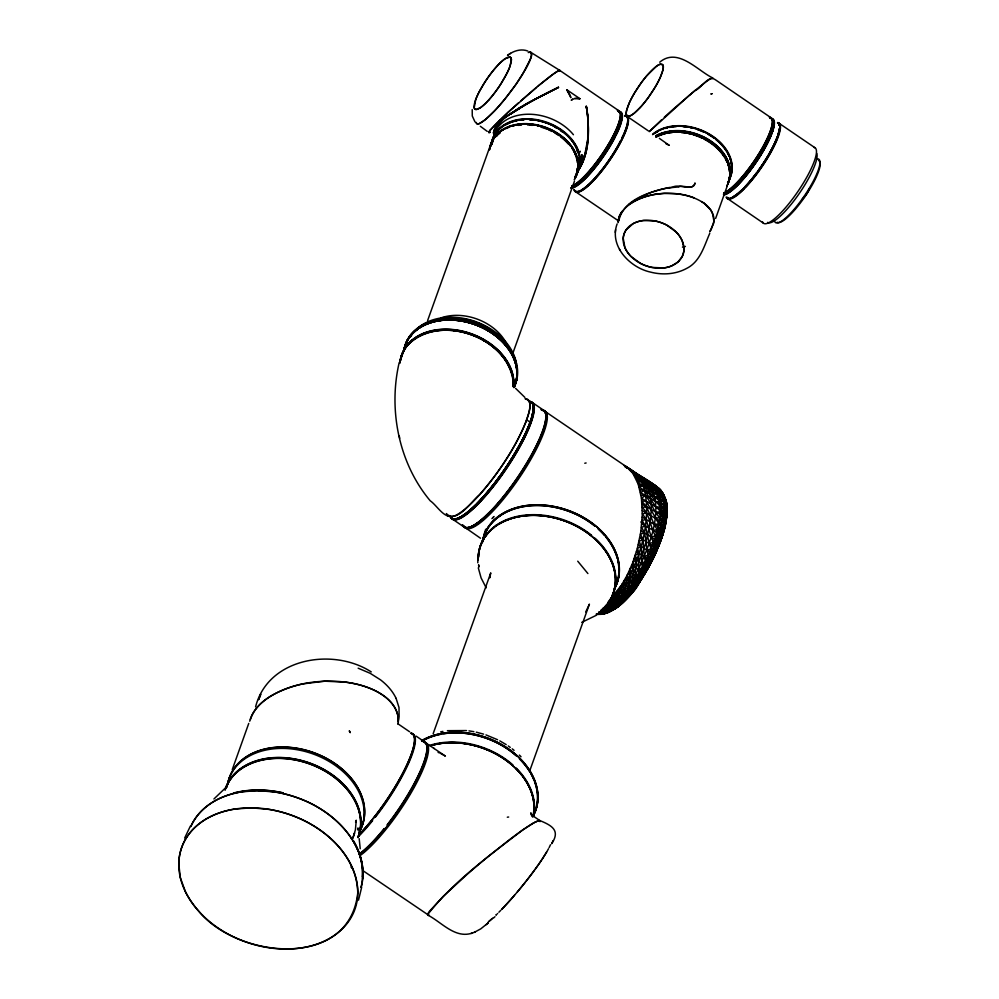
<?xml version="1.0" encoding="UTF-8"?>
<svg xmlns="http://www.w3.org/2000/svg" width="999" height="999" viewBox="0 0 999 999"><rect width="100%" height="100%" fill="white"/><g stroke="black" fill="none" stroke-linecap="round" stroke-linejoin="round"><path stroke-width="1.5" d="M513.461 386.775L513.461 383.953A58.054 42.532 19.7 0 1 513.224 385.889M629.42 469.63C643.543 480.057 666.795 486.101 666.87 507.292C666.645 485.676 642.132 478.896 628.009 467.944C644.455 476.048 646.952 496.665 646.553 513.024C646.066 526.76 643.381 540.347 639.06 553.371C638.036 562.737 640.009 572.402 637.774 581.443C630.631 596.366 614.947 615.284 597.564 613.798C629.283 612.312 644.755 572.602 657.654 548.401C667.007 527.697 676.385 490.671 647.14 481.618M634.84 473.501C647.377 481.643 667.694 489.498 666.345 507.554L666.033 501.948L663.361 494.143L634.315 472.115L630.819 470.691L658.466 488.174C674.974 508.666 659.24 537.649 651.061 558.591C639.51 580.294 625.611 604.195 601.985 614.235L597.939 613.698C607.642 611.5 615.284 604.395 621.89 597.34C636.525 597.327 640.359 576.46 648.713 567.095C657.579 550.362 665.309 532.305 666.62 513.211L665.983 516.146L665.996 513.299M617.12 223.913C608.94 246.016 629.907 267.67 650.549 272.103C662.499 275.212 675.686 274.375 686.638 268.419C700.212 261.701 704.158 246.029 709.765 233.329M618.843 220.554L619.405 216.121L622.177 211.226A42.945 25.649 -5.8 0 0 619.355 216.234L618.581 218.781A45.017 26.886 -6 0 0 618.156 222.627M640.609 476.298C656.855 493.643 650.861 520.704 646.078 541.558C642.307 555.069 636.763 568.094 629.57 580.144C624.387 590.559 614.922 597.814 608.453 607.042L608.428 609.153L609.353 609.765C616.208 610.751 620.342 603.733 624.999 599.999C634.34 589.223 642.807 577.659 649.525 565.047C659.465 543.768 675.449 514.647 660.976 492.195L658.491 492.245L635.614 477.947L639.298 477.834L657.067 489.148L659.827 490.022L662.262 492.045L665.297 499.7M638.398 475.536L653.209 484.652L656.231 487.799L658.491 492.245L661.912 494.692C664.872 506.918 668.393 519.193 662.886 531.493C658.591 546.153 652.16 560.139 644.243 573.189C632.866 588.911 622.29 610.426 601.348 614.298L597.652 614.41L601.186 613.586L600.961 611.063L604.657 609.365L608.803 602.484L612.762 598.975L614.897 593.98L621.89 597.34L623.838 595.129L633.403 582.492L642.22 567.844L641.208 546.453L639.135 541.208L642.981 539.572L652.247 545.604L653.708 548.289C653.084 564.51 642.369 577.909 633.191 590.484C630.406 597.34 622.976 590.621 618.631 589.185M666.97 510.364L665.584 505.544C655.531 499.787 649.712 489.273 641.333 481.53L637.549 482.355L662.637 497.49C669.904 507.729 666.308 521.078 662.949 532.105C666.146 522.027 669.28 510.189 663.136 500.586C652.509 492.495 645.104 480.669 633.366 474.05L636.95 474.675L659.065 493.993C671.428 497.639 666.121 515.409 664.909 524.875M607.23 612.25L608.191 612.424C630.182 600.774 644.73 576.997 654.108 554.732L641.208 546.453L637.424 548.201L639.06 553.371C633.066 570.279 625.274 587.462 610.963 598.851L610.576 603.296L602.772 608.416L604.657 609.365C620.067 600.374 630.007 584.69 638.361 569.405L642.22 567.844C653.433 544.867 665.097 518.181 658.491 492.245M666.57 507.367L666.558 504.483C661.375 497.727 651.123 496.253 644.455 490.434L640.484 492.532L660.576 504.545L663.411 503.946L662.812 515.559L660.139 528.946L653.708 548.289L644.505 567.682L641.483 577.559L633.191 590.484L644.417 573.888L638.361 569.405C650.124 543.419 664.51 509.852 649.188 482.629M351.548 839.098L351.598 837.874M599.375 614.223L604.37 613.623L606.58 610.289L604.657 609.365L604.77 611.263C626.523 610.089 633.279 582.429 644.505 567.682L643.843 564.76L634.19 558.578M606.643 606.181L610.302 607.879L615.059 607.767L618.831 605.394L624.3 596.703L624.075 591.795L627.722 590.372L630.869 572.964L630.207 568.606L633.89 566.608L638.361 569.405M477.797 562.799L477.884 557.854M477.772 560.314L477.947 556.805M489.972 575.324L489.835 577.772L490.759 572.864L433.141 733.741M613.448 609.615L614.085 608.791C621.902 605.157 627.422 597.365 630.357 589.422L629.632 587.837L624.15 584.715L620.441 586.575L620.491 589.997L616.783 591.658L614.735 596.965L614.51 599.787L612.337 604.108L612.262 607.792L608.191 612.437L604.22 613.311L603.733 612.487M639.06 553.371L635.364 555.144L636.638 560.027L635.039 575.461L635.239 579.695L638.91 582.767L633.191 590.484L633.778 589.185M666.345 507.554L666.558 504.483L664.922 499.275L662.637 497.49L654.994 496.803M607.929 602.072L612.337 604.108L616.046 603.221L616.246 600.586L620.491 589.997L608.803 602.484M398.064 724.3C400.124 712.474 392.382 701.548 382.954 695.267A83.092 48.352 -7.7 0 0 336.713 681.355C313.399 680.182 289.173 684.577 269.181 697.065A65.022 37.837 -7.7 0 0 253.758 711.875A66.171 38.499 -7.7 0 0 250.449 718.693L249.725 721.203M614.735 596.965L612.986 596.153L610.889 598.463L618.431 595.616M627.784 597.002L632.804 589.747L636.251 581.243L633.403 582.492L627.609 579.02L623.925 580.993L624.15 584.715L619.942 599.437L616.246 600.586M544.218 410.826L626.423 466.758L632.979 473.476L638.211 484.103L641.458 498.214L642.307 514.66L640.809 531.868L637.374 548.351L632.617 563.011L627.172 575.274L621.553 585.064L611.038 598.151L612.986 596.153L611.888 598.576L610.901 599.512L610.639 598.701M539.997 821.64L540.072 820.828L538.548 820.579L532.517 823.538M472.202 109.578L472.29 116.034L474.987 121.903M513.186 386.713L513.461 383.953M665.983 516.146L666.283 513.199M657.055 547.127L656.83 549.288C662.374 535.839 671.79 517.357 660.576 504.545M615.297 232.355L615.584 229.658M636.638 560.027L632.941 561.975L633.89 566.608L631.53 585.214L627.872 586.713M617.22 606.093L616.271 607.392L618.631 605.057L615.834 607.03M666.62 513.211L665.771 519.23L666.845 513.673L665.571 509.078L663.448 507.579L655.744 506.705L644.455 490.434L639.185 487.225L643.056 485.751L660.589 506.993M638.736 583.204C647.864 568.431 657.704 553.071 661.5 536.013L660.651 534.615L645.466 526.023L641.458 527.297C647.901 536.376 644.755 548.314 649.425 558.079L646.902 568.681L638.136 583.791L638.373 582.867M723.563 195.005A45.679 10.427 -55.7 0 0 748.089 173.364A45.679 10.427 -55.7 0 0 771.74 133.903L772.252 131.356A44.63 10.19 -55.7 0 0 773.713 124.987M664.71 526.036L663.786 528.558L664.223 526.298M641.595 578.771L646.091 568.056L647.04 562.924L645.416 561.625L644.293 556.755L642.981 539.572L640.471 534.228L644.405 532.754L654.482 539.173L657.305 538.498L659.103 539.348L659.914 540.634L659.402 544.018L654.357 555.744M776.922 137.887L777.16 136.713M777.859 136.164L778.121 134.853M400.249 360.239L404.17 349.775A58.591 42.92 19.7 0 1 406.605 346.266C439.098 311.576 510.227 337 513.461 384.39M361.026 887.399C370.891 847.564 335.801 812.324 301.223 799.25A93.182 68.257 19.7 0 0 275.662 792.132L258.491 790.596L241.92 791.795A92.058 67.433 19.7 0 0 219.605 798.451C207.18 804.22 196.303 813.935 190.784 826.635A90.547 66.334 19.7 0 1 297.09 797.614A90.547 66.334 19.7 0 1 361.126 887.424M361.663 887.249L358.504 900.174M664.772 523.688L665.434 520.716M579.095 169.081L582.692 161.85L585.177 153.459L582.205 162.487C589.435 144.843 589.472 124.8 586.288 106.231L587.637 114.673M399.188 362.587C388.199 409.827 398.801 463.336 430.219 500.786C437.487 505.719 444.83 520.629 455.344 515.571C461.575 512.537 466.733 507.779 471.703 503.046C487.849 486.888 501.236 468.144 512.824 448.514C517.719 440.01 522.265 431.268 525.824 422.102C527.584 415.596 534.84 401.461 525.037 398.701A70.667 16.134 -55.7 0 1 526.673 419.842C515.871 447.477 498.888 472.402 479.57 494.767C472.065 500.349 456.543 524.463 446.341 513.561M662.949 532.105L663.511 529.732M638.91 582.767L641.483 577.559L637.05 576.835L630.869 572.964L627.185 574.974L627.609 579.02L624.075 591.795M636.088 586.913L635.751 585.876L631.53 585.214L636.251 581.243M663.786 528.558L666.058 519.842M772.602 131.106L772.09 132.892M662.624 533.291L661.975 535.676L665.109 524.975L665.821 518.731L663.249 511.451L641.458 498.214L645.516 495.529C652.272 503.571 654.657 515.509 664.123 521.078L665.109 524.975L662.025 536.288M584.315 157.23L587.724 139.348L587.874 117.17M641.008 579.82L649.437 564.098L651.648 553.196L644.293 556.755M654.133 555.756C658.578 547.652 661.688 538.261 660.139 528.946L657.966 526.635L642.257 517.12M401.91 355.032L400.699 358.953L402.322 353.721M661.563 537L658.803 544.28M530.157 422.29L531.48 418.057L529.433 424.1L530.157 422.29L526.673 419.842M484.103 534.315L485.701 529.245M653.096 556.768L648.713 567.095L641.358 578.384M658.753 544.18L661.625 537.562L656.83 549.288L664.148 528.958L664.834 516.87L646.565 506.88L642.245 507.367C650.824 515.884 649.999 529.27 657.305 538.498C658.191 551.011 651.373 562.425 645.217 572.777L656.218 551.348L655.419 548.963L651.023 548.826L649.188 543.531L653.408 542.382L655.606 543.369C656.405 555.107 648.576 568.219 642.807 576.073M354.608 833.129L353.658 835.738L355.419 829.794L356.256 820.241L355.557 822.239M661.813 534.453L663.299 530.032M659.402 544.018C662.175 536.363 664.585 527.934 662.137 519.855L659.19 520.654L642.345 510.564M248.751 723.413L232.268 769.58M354.121 834.352L352.722 838.348L354.295 833.953M772.102 132.08L772.539 131.031M772.215 132.155L772.851 130.794A45.679 10.427 -55.7 0 0 771.665 118.656M777.821 136.276L778.346 134.54A45.679 10.427 -55.7 0 0 777.759 122.502M427.622 320.542L490.347 145.392M512.674 353.746L574.5 181.094M715.634 218.431L723.713 195.854M725.324 191.346L726.947 186.825M529.87 770.466L589.422 604.12L585.714 611.975M646.977 568.968C653.558 559.053 660.489 546.465 658.816 533.678L655.481 535.988L651.136 536.975L646.191 519.43L642.345 513.811L646.553 513.024M660.851 537.874L662.424 533.541M657.654 548.401C660.814 539.822 664.822 528.995 659.19 520.654M621.927 138.511L622.514 136.9A45.205 10.327 -55.7 0 0 627.684 120.966M615.908 135.227L615.384 136.676A45.679 10.427 -55.7 0 1 570.641 188.099M583.541 159.578L577.872 170.866M626.048 598.276L619.505 605.194L608.453 607.042M250.412 719.53C255.145 704.782 269.255 695.816 282.817 690.109A74.188 43.169 -7.7 0 1 303.034 683.865L324.513 681.181L345.479 682.13A84.203 48.988 -7.7 0 1 380.432 693.593C388.324 698.501 395.641 705.619 397.689 714.997A72.777 42.345 -7.7 0 1 398.114 722.027M553.109 840.609L551.648 843.755C560.439 830.681 552.447 825.636 539.585 820.466M255.582 706.905C267.882 657.904 333.017 647.14 371.253 671.915M654.033 555.819L656.293 550.599M410.202 341.983L410.164 342.457A58.054 42.532 19.7 0 1 444.031 329.782M658.678 545.816L649.525 565.047M614.085 608.791L614.497 607.854M184.628 838.111L190.359 826.111M623.051 602.097L630.681 593.056L629.02 595.329M655.194 551.91L655.207 553.196C662.162 539.035 670.903 518.906 655.744 506.705M613.423 596.341L611.038 598.151L612.986 596.153M610.889 598.463L615.809 594.368M616.046 134.915L616.932 133.079A45.205 10.327 -55.7 0 0 621.228 121.878M621.64 138.724L622.514 136.9M616.158 134.465L616.932 133.079M616.233 134.59L617.207 132.942A45.679 10.427 -55.7 0 0 618.593 111.838M621.865 138.649L622.702 136.688A45.679 10.427 -55.7 0 0 624.787 115.509M777.759 136.613L777.234 137.662A45.679 10.427 -55.7 0 1 749.25 182.38A45.679 10.427 -55.7 0 1 726.086 197.19M405.332 348.064L402.672 352.884L405.332 348.064A58.229 42.657 19.7 0 1 409.952 342.52L410.339 342.282M629.632 587.837L633.329 585.439C625.274 593.968 619.23 605.918 609.178 611.675L610.002 610.764M621.528 602.647L620.879 603.783L622.302 602.122M629.133 594.88L628.021 596.94M546.603 852.11L542.22 859.078M655.207 553.196L656.181 551.648M621.665 139.161L620.866 140.422A45.679 10.427 -55.7 0 1 592.432 180.819A45.679 10.427 -55.7 0 1 573.801 189.385M709.715 231.78L713.586 223.526A46.054 27.61 -5.7 0 0 713.261 215.172M578.496 169.992C590.484 151.386 589.522 127.248 586.263 106.194L587.449 113.424M633.416 590.446L638.648 581.805L641.857 572.34L635.039 575.461M541.608 860.014L539.635 862.924A57.88 7.567 -50.7 0 1 538.224 864.934M477.31 504.532L478.671 503.146L477.497 504.345M578.084 170.854C589.098 154.558 589.135 133.566 587.587 114.66M476.935 503.983L477.959 502.622A70.454 16.084 -55.7 0 0 530.344 421.615L530.856 420.104A70.454 16.084 -55.7 0 0 529.782 401.398M647.439 568.931L656.218 551.348L658.154 545.304L655.606 543.369L652.247 545.604M373.888 817.831L374.975 816.495M611.263 610.789L611.987 609.914M517.32 891.957L520.029 888.698A54.433 7.118 -50.7 0 0 525.387 882.092M490.297 132.255L488.848 132.417A48.077 2.885 -41.5 0 1 490.459 129.895L508.578 111.838M490.397 129.945L493.081 126.923A42.67 2.56 -41.5 0 1 498.813 121.091L499.675 121.441L499.5 120.429M576.735 172.465L577.422 171.691M492.644 517.932L494.13 516.52M491.933 518.668L493.344 517.245M501.336 909.739L506.493 904.27A57.155 7.468 -50.7 0 0 514.585 895.154M656.393 532.842L660.139 528.946L662.012 529.982L662.899 533.379L664.123 526.935L661.276 524.175L654.045 524.188L646.565 506.88L641.808 501.186L646.216 501.048L658.628 523.613M642.919 576.548L647.027 569.505L646.091 568.056L642.22 567.844M463.274 525.949A70.517 16.096 -55.7 0 0 489.185 512.637L490.546 511.251M498.876 912.249L500.511 910.576M477.959 502.622L476.411 504.195A70.442 16.084 -55.7 0 1 451.248 517.969A70.654 16.134 -55.7 0 0 506.381 468.768A70.654 16.134 -55.7 0 0 529.945 401.698A70.417 16.084 -55.7 0 1 522.227 440.896A70.417 16.084 -55.7 0 1 476.923 504.208L477.185 504.008M649.225 131.668L689.622 95.042M476.748 504.183L477.01 504.108A70.33 16.059 -55.7 0 0 533.354 405.469M612.874 597.589L609.477 600.212M489.348 512.699L488.998 512.812A70.28 16.046 -55.7 0 1 485.564 516.133M657.305 538.498L653.408 542.382L651.136 536.975M413.249 332.555L413.549 332.18A58.342 42.745 19.7 0 1 486.413 329.171A58.342 42.745 19.7 0 1 513.798 387.562A58.479 42.832 19.7 0 0 473.251 323.301A58.479 42.832 19.7 0 0 403.846 350.911M415.172 330.557A56.693 41.533 19.7 0 0 413.399 332.592L413.761 332.23M649.999 130.869L661.663 119.718M611.201 598.076L617.981 601.398L621.253 599.949L625.337 599.837M413.224 332.717L413.411 332.542A58.342 42.745 19.7 0 0 404.283 349.063M496.228 914.859L496.353 914.734A52.847 6.906 -50.7 0 1 496.016 914.997M493.768 917.844L494.967 916.695M213.923 798.988L225.799 787.587M500.861 120.854L494.617 128.921L493.494 132.605L494.068 135.689L493.494 132.605L494.917 128.322L503.334 118.706L518.818 108.117L543.768 94.505M649.725 552.047L653.708 548.289M610.252 599.213L610.751 598.751L609.914 600.411L610.789 600.811L614.51 599.787M520.654 100.936L536.5 87.35M651.897 560.514L651.061 558.591L649.425 558.079L645.416 561.625L641.47 563.124M474.213 932.379L480.744 928.87L488.311 922.801M492.12 918.693L488.274 921.965M486.188 924.674L488.349 922.789M618.543 605.719L622.689 602.484L618.219 602.884L612.262 607.792L603.808 612.662L596.341 614.335M501.648 120.142L505.144 117.258M658.678 542.469L659.64 541.67M538.124 86.001L549.825 76.811M695.179 90.422C701.56 88.412 708.216 74.326 715.446 79.795L771.365 117.982M640.546 570.904L644.505 567.682M545.891 93.419L558.553 87.3L529.458 102.323L510.926 113.824L519.28 108.479C509.59 114.885 493.331 121.778 494.093 135.514M650.799 561.663L651.56 561.088M657.966 526.635L661.276 524.175M625.786 592.807L630.357 589.422L633.391 590.284M639.098 576.873L631.53 581.256M505.432 117.345L513.636 111.751M510.564 53.347L507.504 55.444C513.099 50.986 520.854 48.377 527.809 51.036M662.812 515.559L659.665 517.757L654.982 518.081M660.514 509.54L663.448 507.579M659.727 62.188C677.734 47.015 697.389 70.504 712.474 77.822L712.562 78.409A46.741 2.522 -41.7 0 0 712.687 77.959L712.612 77.847M605.406 612.524L604.22 613.311L604.882 613.611C613.935 609.265 623.726 603.096 627.335 593.194L620.192 596.453M596.653 615.122L581.73 622.365M410.114 342.507L409.89 342.719A58.054 42.532 19.7 0 0 405.606 347.939M624.3 596.703L619.942 599.437L621.253 599.949L616.046 607.617L608.191 612.424M515.809 110.365L536.263 98.601L558.553 87.3L526.885 103.459L506.093 116.533L496.778 125.824L494.243 130.744L493.968 135.177M709.877 79.146L712.474 77.822M663.136 500.586L660.464 502.21L655.556 501.548M643.843 564.76L647.04 562.924L649.437 564.098M659.552 495.866L661.912 494.692M612.337 604.108L614.11 604.919L618.219 602.884L617.981 601.398M604.882 613.611L606.131 613.024M470.154 527.572L467.145 528.046M627.722 590.372L630.357 589.422M612.262 607.792L604.657 609.365M427.709 915.047C441.333 921.915 455.007 938.973 472.165 933.103M471.066 933.491L475.274 932.005M646.902 550.124L651.023 548.826M659.827 490.022L657.817 490.621L652.772 488.686M528.234 52.56L529.32 52.235A46.004 7.842 -52.7 0 1 531.343 52.959L531.406 56.169L529.445 61.738A45.991 7.842 -52.7 0 1 525.586 69.281L516.033 84.266A45.917 7.817 -52.7 0 1 506.481 97.053L503.983 100.137A43.007 7.33 -52.7 0 1 496.603 108.666L494.23 111.214A46.016 7.842 -52.7 0 1 485.676 119.356L479.445 123.526A45.43 7.742 -52.7 0 1 476.323 123.139L476.073 122.34L476.898 123.739L478.733 123.751A45.867 7.817 -52.7 0 0 485.177 119.768L494.53 110.901A45.867 7.817 -52.7 0 0 505.294 98.526L515.784 84.628A45.929 7.83 -52.7 0 0 522.552 74.388L530.781 58.317A46.054 7.842 -52.7 0 0 531.58 53.759L530.794 52.335L528.946 52.31M652.772 530.506L660.139 528.946M456.93 518.568L453.983 519.03M646.191 519.43L642.082 520.479L645.466 526.023L649.188 543.531M682.442 247.165L685.401 246.428M234.403 792.769L235.826 792.457A90.06 65.971 19.7 0 1 283.304 792.881M440.659 731.867L442.882 731.405M584.777 463.236L586.113 462.962M604.77 611.263L600.961 611.063L602.996 612.1L606.543 611.376M606.58 610.289L609.353 609.765C607.292 614.285 602.047 613.723 597.939 613.698M669.392 187.512C650.536 191.633 623.501 199.101 618.881 220.454M616.046 603.221L618.219 602.884M508.666 817.02L507.305 817.207M649.425 558.079L646.915 558.453L636.438 551.685M654.907 194.405L664.11 193.356L677.759 193.806A52.722 31.618 -5.9 0 1 694.093 197.852M429.258 915.259L428.221 915.384A72.79 5.894 -40.5 0 1 429.458 911.275L443.119 896.465L467.182 874.362A72.79 5.894 -40.5 0 1 489.123 855.781L509.677 839.522A84.078 6.806 -40.5 0 1 522.639 830.019L534.777 822.264L538.961 820.529L540.122 821.253M447.415 730.681L466.521 730.569M413.411 332.704L413.411 332.704A58.304 42.707 19.7 0 1 485.726 329.433A58.304 42.707 19.7 0 1 513.936 387.312M678.908 186.576C683.828 184.94 693.893 190.522 695.042 182.954C692.719 192.033 678.92 183.329 672.739 187.138C657.055 189.198 641.658 194.892 629.02 204.533C643.606 194.343 662.412 191.783 679.757 194.093M655.556 512.225L663.249 511.451L665.322 512.862L666.495 517.232M655.307 486.6L656.917 486.675M641.008 495.329L645.516 495.529M363.074 870.766L428.821 915.346M596.366 613.91L600.374 614.285L603.808 612.662C608.878 613.636 613.161 609.802 615.222 605.506L614.11 604.919M233.279 793.144L235.127 793.356M639.872 489.822L644.455 490.434M468.968 730.868L473.863 731.68M598.701 612.35L603.808 612.662L602.996 612.1M599.575 613.311L601.186 613.586M453.783 518.993L451.61 518.256M638.411 484.74L643.056 485.751M476.311 732.192L483.578 734.128M654.058 492.507L659.065 493.993M636.613 480.082L641.333 481.53M464.76 527.297L466.97 528.059L464.173 526.997M485.976 734.902L497.564 739.722M358.154 668.194L370.142 673.289L380.494 679.832A72.39 48.239 4 0 1 396.079 698.351M665.796 143.631L669.28 145.355L659.365 138.374M438.086 752.384L439.285 752.846M644.78 480.344L644.343 478.946C650.898 484.752 662.037 487.012 664.148 496.728M629.27 469.343L631.393 470.192L626.498 466.795M634.527 475.924L639.298 477.834M640.834 521.953L642.832 522.752M630.594 593.743L623.014 601.286M622.202 583.841L624.15 584.715M653.209 484.652L659.415 489.685M651.148 485.377L658.466 488.174L660.963 490.272L663.436 495.367M440.472 753.358L445.392 756.106L425.412 742.657M625.586 578.034L627.609 579.02M632.13 472.302L636.95 474.675M624.924 465.821L655.169 485.539M542.807 410.139L544.967 411.251L546.478 416.296L545.966 413.136M628.733 571.828L630.869 572.964M624.075 465.459L626.423 466.758M499.775 740.858L506.193 744.617M631.605 565.322L633.89 566.608M642.07 504.245L646.565 506.88M641.808 523.863L645.466 526.023M641.008 530.744L644.405 532.754M629.445 469.243L634.315 472.115M644.343 478.946L652.047 483.903M639.847 537.712L642.981 539.572M650.811 483.316L653.234 484.777M638.324 544.705L641.208 546.453M530.794 52.335L559.69 70.355L619.38 111.101M624.437 465.746L631.393 470.192M433.616 748.101L434.265 748.526M654.357 485.526L659.452 488.836L660.539 490.684M409.59 731.755L398.039 723.863M778.683 123.014L815.296 147.964M539.885 820.616L532.991 815.908M626.748 116.146L648.289 130.832M617.956 220.504L575.948 192.008M763.361 223.114L727.197 198.389M543.893 410.427L532.305 402.51M452.31 519.005L463.911 526.91M566.808 89.748L570.866 97.69A16.146 10.352 45.6 0 0 569.979 95.005L566.77 89.723L579.982 98.726M480.482 538.224L466.483 528.496M416.146 736.138L421.94 740.097M646.915 480.469L654.295 485.551M624.899 466.645L627.11 468.169M630.419 470.454L632.629 471.978M508.241 745.966L510.239 747.377M480.344 126.286L487.262 131.393M524.887 397.402L515.584 388.361M512.187 748.825L514.073 750.324M625.249 466.57L627.222 468.144M703.933 203.159L710.751 210.002L713.261 215.172M661.076 491.608L662.974 495.079M519.38 755.069L521.028 756.73M576.81 147.952L576.286 146.753L576.648 148.351M571.615 147.715A44.63 32.692 19.7 0 1 573.751 151.299L574.862 152.76M577.734 561.201L587.899 573.551M446.69 514.448L447.677 515.796M544.505 411.014L545.891 412.999M657.904 544.78L658.316 545.442M573.751 151.299L574.687 152.847M486.201 587.849L481.106 577.946L478.296 567.832M654.045 524.188L657.217 529.72M619.48 249.325L619.942 250.225M576.286 146.753L578.021 150.612M575.037 152.722L574.425 151.473L574.675 152.347M574.962 152.635L575.162 152.997A45.18 33.092 19.7 0 0 525.049 124.001M396.091 698.351L399.001 707.504L399.113 716.758A72.577 48.364 4 0 1 398.139 721.315M575.149 153.409L575.474 155.107A44.63 32.692 19.7 0 0 574.862 153.609M532.317 816.72L530.781 812.824L531.655 815.621M427.884 915.259L427.647 914.622C453.708 881.255 489.16 855.731 522.639 830.019A83.729 6.781 -40.5 0 1 532.517 823.538M493.868 133.279L494.405 135.34M399.225 435.901L399.712 438.236M358.092 829.282L357.917 827.934L358.229 830.481M359.19 838.698L360.214 848.738M769.929 118.357A45.679 10.427 -55.7 0 1 760.813 153.846A45.679 10.427 -55.7 0 1 723.501 194.543M808.79 188.786A6.394 1.461 -55.7 0 1 806.755 193.806A6.394 1.461 -55.7 0 1 802.434 198.826M813.86 147.377A45.679 10.427 -55.7 0 1 797.302 192.357A45.679 10.427 -55.7 0 1 762.474 221.716M777.709 122.79A45.679 10.427 -55.7 0 1 761.912 166.883A45.679 10.427 -55.7 0 1 726.648 197.552M816.832 153.421A42.645 9.74 -55.7 0 1 797.602 195.866A42.645 9.74 -55.7 0 1 767.644 222.352M816.658 158.891A38.374 8.766 -55.7 0 1 805.157 194.718A38.374 8.766 -55.7 0 1 774.675 221.453M819.829 161.751A37.163 8.479 -55.7 0 1 803.783 198.314A37.163 8.479 -55.7 0 1 777.197 222.253M818.581 160.614A37.163 8.479 -55.7 0 1 819.505 161.239M772.714 120.579A44.63 10.19 -55.7 0 1 772.964 121.179M773.139 121.89A44.63 10.19 -55.7 0 1 773.226 122.702M773.176 124.625A44.63 10.19 -55.7 0 1 772.814 126.91M772.527 128.184A44.63 10.19 -55.7 0 1 771.715 130.994M771.191 132.505A44.63 10.19 -55.7 0 1 763.548 148.689M762.412 150.674A44.63 10.19 -55.7 0 1 760.002 154.695M758.74 156.718A44.63 10.19 -55.7 0 1 754.757 162.75M753.371 164.723A44.63 10.19 -55.7 0 1 751.972 166.683M750.561 168.606A44.63 10.19 -55.7 0 1 744.829 175.911M743.393 177.597A44.63 10.19 -55.7 0 1 730.306 190.409M729.195 191.196A44.63 10.19 -55.7 0 1 728.146 191.883M727.147 192.457A44.63 10.19 -55.7 0 1 726.198 192.932M725.324 193.307A44.63 10.19 -55.7 0 1 723.751 193.706M772.539 120.055A44.63 10.19 -55.7 0 1 773.501 121.553M771.141 134.453A44.63 10.19 -55.7 0 1 730.843 190.784M729.732 191.571A44.63 10.19 -55.7 0 1 724.287 194.081M771.428 119.106A45.18 10.315 -55.7 0 1 773.925 121.266M774.075 121.99A45.18 10.315 -55.7 0 1 755.831 162.687A45.18 10.315 -55.7 0 1 724.587 194.48M778.808 123.826A45.18 10.315 -55.7 0 1 779.495 125.687M779.507 128.446A45.18 10.315 -55.7 0 1 759.877 168.356A45.18 10.315 -55.7 0 1 730.806 197.964M730.007 198.177A45.18 10.315 -55.7 0 1 726.66 197.278M777.447 122.902A45.18 10.315 -55.7 0 1 778.421 123.414M778.795 124.725A44.63 10.19 -55.7 0 1 779.045 125.325M779.257 128.771A44.63 10.19 -55.7 0 1 777.784 135.14M776.673 138.237A44.63 10.19 -55.7 0 1 775.286 141.596M774.487 143.357A44.63 10.19 -55.7 0 1 768.481 154.82M767.294 156.818A44.63 10.19 -55.7 0 1 758.054 170.829M756.63 172.752A44.63 10.19 -55.7 0 1 745.254 186.438M741.233 190.447A44.63 10.19 -55.7 0 1 736.375 194.555M735.264 195.342A44.63 10.19 -55.7 0 1 733.216 196.603M727.984 197.652A44.63 10.19 -55.7 0 1 727.509 197.365M778.608 124.201A44.63 10.19 -55.7 0 1 779.332 125.087M779.794 129.133A44.63 10.19 -55.7 0 1 745.791 186.801M744.43 188.224A44.63 10.19 -55.7 0 1 736.912 194.93M735.813 195.717A44.63 10.19 -55.7 0 1 733.753 196.978M732.816 197.452A44.63 10.19 -55.7 0 1 731.93 197.814M227.772 783.641A70.654 51.761 19.7 0 1 314.098 752.759A70.654 51.761 19.7 0 1 359.215 831.867M227.809 784.028A70.554 51.686 19.7 0 1 310.414 751.673A70.554 51.686 19.7 0 1 361.563 827.11M360.739 828.933A70.554 51.686 19.7 0 1 359.815 830.706M227.085 787.2A70.567 51.686 19.7 0 1 311.376 753.358A70.567 51.686 19.7 0 1 359.328 832.055M225.786 788.348A70.567 51.686 19.7 0 1 243.294 766.97A70.567 51.686 19.7 0 1 327.335 771.64A70.567 51.686 19.7 0 1 357.954 837.487M225.599 788.061A70.654 51.761 19.7 0 1 309.403 762.886A70.654 51.761 19.7 0 1 358.778 835.351M225.087 790.284A70.554 51.686 19.7 0 1 308.928 763.723A70.554 51.686 19.7 0 1 358.142 837.1M225.474 788.423A70.654 51.761 19.7 0 1 310.364 764.11A70.654 51.761 19.7 0 1 357.967 837.524M353.521 840.821A90.06 65.971 19.7 0 1 362.487 878.933M235.252 792.831A89.473 65.547 19.7 0 1 239.797 791.845M240.934 791.633A89.473 65.547 19.7 0 1 246.741 790.796M247.927 790.671A89.473 65.547 19.7 0 1 269.505 790.758M270.654 790.883A89.473 65.547 19.7 0 1 276.436 791.683M277.585 791.882A89.473 65.547 19.7 0 1 283.354 793.044M353.109 840.671A89.473 65.547 19.7 0 1 358.341 851.423M359.016 853.246A89.473 65.547 19.7 0 1 359.615 855.069M360.164 856.892A89.473 65.547 19.7 0 1 360.664 858.715M361.089 860.539A89.473 65.547 19.7 0 1 361.763 864.185M362.2 867.819A89.473 65.547 19.7 0 1 362.212 876.772M350.936 867.02A43.244 31.681 19.7 0 1 352.635 868.518M258.054 790.596A8.591 6.294 19.7 0 1 260.589 790.646M234.116 793.119A43.244 31.681 19.7 0 1 234.877 793.268M411.863 733.865A70.23 16.034 -55.7 0 1 413.598 748.151M413.224 749.512A70.23 16.034 -55.7 0 1 375.187 816.583M372.302 820.216A70.23 16.034 -55.7 0 1 358.216 836.038M424.125 742.232A70.23 16.034 -55.7 0 1 425.886 743.581M426.198 744.093A70.23 16.034 -55.7 0 1 387.45 824.949M384.565 828.583A70.23 16.034 -55.7 0 1 360.402 853.421M410.939 733.016A70.654 16.134 -55.7 0 1 403.721 771.428A70.654 16.134 -55.7 0 1 359.103 834.577M424.138 742.432A70.654 16.134 -55.7 0 1 412.987 789.547A70.654 16.134 -55.7 0 1 360.427 855.356M423.976 741.957A70.654 16.134 -55.7 0 1 411.75 789.809A70.654 16.134 -55.7 0 1 359.852 854.669A70.529 16.109 -55.7 0 0 411.438 790.296A70.529 16.109 -55.7 0 0 424.163 742.12M411.039 733.453A70.654 16.134 -55.7 0 1 375.512 816.982M372.652 820.591A70.654 16.134 -55.7 0 1 358.629 836.375M421.978 741.37A70.654 16.134 -55.7 0 1 387.1 824.887M384.24 828.508A70.654 16.134 -55.7 0 1 360.152 853.333M411.113 733.179A70.529 16.109 -55.7 0 1 403.434 771.902A70.529 16.109 -55.7 0 1 359.078 834.54M482.355 542.07A70.654 51.761 19.7 0 1 566.982 509.94A70.654 51.761 19.7 0 1 615.009 587.762M483.379 537.962A70.529 51.661 19.7 0 1 568.019 510.402A70.529 51.661 19.7 0 1 616.008 585.402M615.634 586.226A70.529 51.661 19.7 0 1 614.822 587.849M614.385 588.636A70.529 51.661 19.7 0 1 613.923 589.422M482.592 541.446A70.529 51.661 19.7 0 1 482.942 539.697M543.044 410.614A70.654 16.134 -55.7 0 1 519.28 477.872A70.654 16.134 -55.7 0 1 464.348 526.748M613.461 591.895A70.23 51.449 19.7 0 1 612.2 595.204M609.715 599.949A70.23 51.449 19.7 0 1 608.741 601.46M478.671 557.005A70.23 51.449 19.7 0 1 478.983 553.409M479.607 549.887A70.23 51.449 19.7 0 1 480.044 548.164M480.556 546.465A70.23 51.449 19.7 0 1 484.29 538.399M485.277 536.888A70.23 51.449 19.7 0 1 491.233 529.957M492.632 528.696A70.23 51.449 19.7 0 1 494.093 527.497M498.851 524.188A70.23 51.449 19.7 0 1 591.196 535.701M594.692 538.698A70.23 51.449 19.7 0 1 612.687 564.71M613.299 566.57A70.23 51.449 19.7 0 1 615.034 584.939M614.76 586.713A70.23 51.449 19.7 0 1 613.973 590.184M595.054 538.224A70.654 51.761 19.7 0 1 611.425 597.714M608.603 602.26A70.654 51.761 19.7 0 1 607.517 603.708M605.132 606.455A70.654 51.761 19.7 0 0 606.356 605.107A70.529 51.661 19.7 0 1 601.036 610.551M602.472 609.04A70.654 51.761 19.7 0 1 601.048 610.264M478.346 557.155A70.654 51.761 19.7 0 1 518.831 516.046A70.654 51.761 19.7 0 1 591.57 535.252M598.364 528.995A70.654 51.761 19.7 0 1 614.735 588.473M482.48 540.821A70.654 51.761 19.7 0 1 526.485 506.093A70.654 51.761 19.7 0 1 594.88 526.011M482.754 541.87A70.23 51.449 19.7 0 1 483.104 540.122M483.541 538.386A70.23 51.449 19.7 0 1 484.053 536.688M484.64 535.014A70.23 51.449 19.7 0 1 487.799 528.633M488.773 527.122A70.23 51.449 19.7 0 1 489.822 525.649M490.946 524.213A70.23 51.449 19.7 0 1 496.128 518.931M497.589 517.719A70.23 51.449 19.7 0 1 594.692 525.924M598.189 528.921A70.23 51.449 19.7 0 1 604.47 535.339M605.894 537.012A70.23 51.449 19.7 0 1 617.332 558.653M617.794 560.514A70.23 51.449 19.7 0 1 618.681 566.083M618.531 575.174A70.23 51.449 19.7 0 1 617.906 578.683M617.469 580.419A70.23 51.449 19.7 0 1 616.957 582.117M480.144 546.715A70.529 51.661 19.7 0 1 567.145 521.953A70.529 51.661 19.7 0 1 611.076 598.301M610.639 599.1A70.529 51.661 19.7 0 1 607.055 604.42M599.4 611.85A70.529 51.661 19.7 0 1 598.563 612.487M478.933 566.533A70.529 51.661 19.7 0 1 478.633 564.672M478.271 557.292A70.529 51.661 19.7 0 1 479.632 548.426M421.478 740.721A70.654 51.761 19.7 0 1 507.005 747.839A70.654 51.761 19.7 0 1 533.603 815.122M421.865 740.634A70.529 51.661 19.7 0 1 507.754 748.463A70.529 51.661 19.7 0 1 532.917 816.108M478.209 556.081A70.654 51.761 19.7 0 1 571.078 523.501A70.654 51.761 19.7 0 1 600.923 610.801M478.908 567.057A70.654 51.761 19.7 0 1 478.596 565.209M430.819 745.566A70.654 51.761 19.7 0 1 504.233 758.965A70.654 51.761 19.7 0 1 533.429 815.621M431.381 745.516A70.529 51.661 19.7 0 1 504.994 759.602A70.529 51.661 19.7 0 1 533.066 816.658M431.643 745.379A70.23 51.449 19.7 0 1 512.574 765.421M515.896 768.531A70.23 51.449 19.7 0 1 521.79 775.149M523.101 776.86A70.23 51.449 19.7 0 1 533.691 802.447M533.716 811.563A70.23 51.449 19.7 0 1 533.154 815.097M428.371 745.803A70.654 51.761 19.7 0 1 512.974 764.984M516.271 768.081A70.654 51.761 19.7 0 1 533.391 816.158M519.58 758.84A70.654 51.761 19.7 0 1 532.817 816.77M422.402 740.684A70.654 51.761 19.7 0 1 516.283 755.744M535.776 808.778A70.23 51.449 19.7 0 1 533.866 813.748M423.676 740.209A70.23 51.449 19.7 0 1 441.458 734.115M443.643 733.753A70.23 51.449 19.7 0 1 516.083 755.644M519.393 758.765A70.23 51.449 19.7 0 1 530.107 772.389M531.143 774.188A70.23 51.449 19.7 0 1 533.778 779.682M534.502 781.53A70.23 51.449 19.7 0 1 536.613 788.96M536.95 790.821A70.23 51.449 19.7 0 1 536.975 803.571M536.663 805.331A70.23 51.449 19.7 0 1 536.263 807.067M526.248 880.993A54.433 7.118 -50.7 0 0 527.971 878.795L530.494 875.511A57.88 7.567 -50.7 0 0 534.502 870.129M537.512 865.958A57.88 7.567 -50.7 0 1 535.277 869.08M550.449 844.754A56.256 7.355 -50.7 0 1 549.1 847.614M548.476 848.8A56.256 7.355 -50.7 0 1 546.228 852.746M545.541 853.883A56.256 7.355 -50.7 0 1 502.11 908.94M493.281 917.644A56.256 7.355 -50.7 0 1 489.135 921.265M497.652 913.498A52.672 6.893 -50.7 0 1 497.065 914.073M404.595 348.751A58.054 42.532 19.7 0 1 405.032 347.04M405.219 346.391A58.054 42.532 19.7 0 1 406.168 343.706M406.456 343.044A58.054 42.532 19.7 0 1 408.116 339.76M408.603 338.961A58.054 42.532 19.7 0 1 418.019 329.021M419.617 327.934A58.054 42.532 19.7 0 1 443.531 320.217M445.804 320.067A58.054 42.532 19.7 0 1 516.695 370.167M516.583 377.46A58.054 42.532 19.7 0 1 515.934 380.981M515.459 382.704A58.054 42.532 19.7 0 1 514.897 384.39M514.635 385.289A58.142 42.595 19.7 0 1 513.886 386.975M413.636 332.517A58.142 42.595 19.7 0 1 484.19 328.421A58.142 42.595 19.7 0 1 514.922 384.565M400.761 360.252A58.054 42.532 19.7 0 1 401.123 358.404M401.323 357.555A58.054 42.532 19.7 0 1 402.085 355.032M402.347 354.308A58.054 42.532 19.7 0 1 403.047 352.597M403.384 351.873A58.054 42.532 19.7 0 1 405.132 348.688M444.905 329.757A58.054 42.532 19.7 0 1 501.498 354.483M501.935 354.995A58.054 42.532 19.7 0 1 511.063 370.467M511.301 371.116A58.054 42.532 19.7 0 1 512.187 374.126M512.362 374.8A58.054 42.532 19.7 0 1 512.899 377.56M513.061 378.696A58.054 42.532 19.7 0 1 513.349 383.216M410.015 342.158A58.304 42.707 19.7 0 1 475.362 335.539A58.304 42.707 19.7 0 1 513.523 385.776M542.894 410.427A70.242 16.034 -55.7 0 1 517.007 478.633A70.242 16.034 -55.7 0 1 463.623 525.874M542.657 410.339A70.317 16.059 -55.7 0 1 518.381 476.985A70.317 16.059 -55.7 0 1 464.073 526.498M463.898 526.286A70.317 16.059 -55.7 0 1 463.561 525.799M451.486 517.944A70.479 16.096 -55.7 0 0 506.356 468.431A70.479 16.096 -55.7 0 0 529.92 401.773A70.33 16.059 -55.7 0 1 533.266 405.119M451.161 517.432A70.479 16.096 -55.7 0 1 450.886 516.858M530.069 401.91A70.23 16.034 -55.7 0 1 533.329 405.169M533.454 405.631A70.23 16.034 -55.7 0 1 504.97 469.942A70.23 16.034 -55.7 0 1 455.694 519.193M455.132 519.23A70.23 16.034 -55.7 0 1 451.71 517.957M542.869 410.152A70.654 16.134 -55.7 0 1 517.819 478.334A70.654 16.134 -55.7 0 1 463.561 526.211M541.595 410.077A70.654 16.134 -55.7 0 1 542.257 410.077M403.983 350.811A58.342 42.745 19.7 0 1 404.12 349.937M529.707 401.248A70.579 16.121 -55.7 0 1 502.847 472.003A70.579 16.121 -55.7 0 1 449.825 515.584M483.916 340.746A58.516 42.87 19.7 0 1 513.436 386.563M399.925 363.149A58.466 42.832 19.7 0 1 400.112 361.376M400.399 359.615A58.466 42.832 19.7 0 1 462.637 331.818A58.466 42.832 19.7 0 1 513.498 386.313M484.003 340.746A58.591 42.92 19.7 0 0 412.912 340.097A58.516 42.87 19.7 0 0 406.618 346.266L404.17 349.775A58.629 42.945 19.7 0 0 399.825 362.674M403.621 351.523A58.479 42.832 19.7 0 1 472.502 323.738A58.479 42.832 19.7 0 1 514.06 387.487M400.474 359.752A58.479 42.832 19.7 0 1 462.262 331.056A58.479 42.832 19.7 0 1 513.748 385.564M400.549 360.252A58.229 42.657 19.7 0 1 401.099 357.667M401.323 356.818A58.229 42.657 19.7 0 1 404.907 348.776M464.91 332.38A58.229 42.657 19.7 0 1 486.75 341.945M506.431 124.55A44.63 32.692 19.7 0 1 510.377 122.677M511.713 122.165A44.63 32.692 19.7 0 1 517.37 120.579M518.856 120.305A44.63 32.692 19.7 0 1 523.439 119.743M534.964 120.155A44.63 32.692 19.7 0 0 529.458 119.655A45.205 33.117 19.7 0 1 536.6 120.429M537.562 120.579A44.63 32.692 19.7 0 1 559.577 129.458M560.651 130.195A44.63 32.692 19.7 0 1 576.386 148.252M576.935 149.525A44.63 32.692 19.7 0 1 578.346 153.796M579.033 157.505A44.63 32.692 19.7 0 1 579.183 159.34M579.095 162.962A44.63 32.692 19.7 0 1 578.871 164.735M554.495 126.998A44.63 32.692 19.7 0 1 556.593 128.159M560.576 130.707A44.63 32.692 19.7 0 1 562.462 132.08M577.06 150.687A44.63 32.692 19.7 0 1 577.422 151.698M578.896 158.229A44.63 32.692 19.7 0 1 578.983 159.166M578.059 168.032A44.63 32.692 19.7 0 1 577.797 168.856M491.633 144.768A44.63 32.692 19.7 0 1 493.044 141.383M496.503 136.251A44.63 32.692 19.7 0 1 500.224 132.717M518.469 125.375A44.63 32.692 19.7 0 1 521.54 125.05M527.559 124.962A44.63 32.692 19.7 0 1 532.242 125.362M540.834 127.098A44.63 32.692 19.7 0 1 547.152 129.258M548.376 129.77A44.63 32.692 19.7 0 1 551.985 131.456M554.845 133.017A44.63 32.692 19.7 0 1 558.741 135.502M560.726 136.938A44.63 32.692 19.7 0 1 568.144 143.856M577.197 168.269A44.63 32.692 19.7 0 1 576.972 170.042M496.003 136.601A44.63 32.692 19.7 0 1 497.19 135.215M498.489 133.903A44.63 32.692 19.7 0 1 499.9 132.655M506.468 128.496A44.63 32.692 19.7 0 1 508.316 127.66M512.262 126.286A44.63 32.692 19.7 0 1 514.323 125.737M516.446 125.287A44.63 32.692 19.7 0 1 520.841 124.675M530.057 124.663A44.63 32.692 19.7 0 1 534.752 125.25M537.1 125.699A44.63 32.692 19.7 0 1 539.448 126.236M544.068 127.61A44.63 32.692 19.7 0 1 546.341 128.421M548.576 129.333A44.63 32.692 19.7 0 1 570.379 145.979M575.836 156.106A44.63 32.692 19.7 0 1 576.598 158.654M576.873 159.852A44.63 32.692 19.7 0 1 577.322 162.65M577.222 169.031A44.63 32.692 19.7 0 1 576.91 170.754M576.223 173.277A44.63 32.692 19.7 0 1 575.936 174.088M491.858 143.981A45.205 33.117 19.7 0 1 492.02 142.969M492.357 141.383A45.205 33.117 19.7 0 1 493.119 138.886M493.294 138.436A45.205 33.117 19.7 0 1 495.092 134.765M495.442 134.191A45.205 33.117 19.7 0 1 497.127 131.843M497.539 131.344A45.205 33.117 19.7 0 1 498.938 129.808M499.4 129.358A45.205 33.117 19.7 0 1 504.058 125.687M504.57 125.362A45.205 33.117 19.7 0 1 510.252 122.552M510.689 122.39A45.205 33.117 19.7 0 1 513.236 121.528M513.848 121.341A45.205 33.117 19.7 0 1 517.132 120.542M518.244 120.342A45.205 33.117 19.7 0 1 524.288 119.655M537.799 120.642A45.205 33.117 19.7 0 1 541.333 121.441M541.895 121.591A45.205 33.117 19.7 0 1 563.374 132.193M564.11 132.792A45.205 33.117 19.7 0 1 571.291 139.91M571.903 140.672A45.205 33.117 19.7 0 1 576.76 148.614M577.534 150.437A45.205 33.117 19.7 0 1 578.184 152.273M578.721 154.121A45.205 33.117 19.7 0 1 579.582 159.653M579.532 163.262A45.205 33.117 19.7 0 1 578.983 166.771M578.533 168.481A45.205 33.117 19.7 0 1 577.946 170.142M491.271 144.843A45.679 33.467 19.7 0 1 545.392 122.315A45.679 33.467 19.7 0 1 577.097 173.139M576.223 174.638A45.679 33.467 19.7 0 1 575.724 175.387M575.212 176.111A45.679 33.467 19.7 0 1 574.662 176.835M489.66 149.638A45.679 33.467 19.7 0 1 544.105 126.773A45.679 33.467 19.7 0 1 575.112 178.259M574.65 179.021A45.679 33.467 19.7 0 1 574.163 179.758M575.661 176.224A45.205 33.117 19.7 0 1 574.837 177.797M490.559 146.691A45.205 33.117 19.7 0 1 491.833 142.532M492.182 141.733A45.205 33.117 19.7 0 1 492.957 140.172M577.122 158.579A45.205 33.117 19.7 0 0 537.974 125.474A45.205 33.117 19.7 0 0 493.206 139.698A45.18 33.092 19.7 0 1 515.222 125.025M577.534 160.427A45.205 33.117 19.7 0 1 577.822 162.275M577.934 167.72A45.205 33.117 19.7 0 0 577.984 164.098A45.18 33.092 19.7 0 1 577.934 167.645M577.722 169.493A45.205 33.117 19.7 0 1 576.361 174.6M575.661 176.136A45.18 33.092 19.7 0 1 574.837 177.71M490.646 146.491A45.18 33.092 19.7 0 1 491.083 144.793M491.171 144.505A45.18 33.092 19.7 0 1 491.958 142.308M492.307 141.508A45.18 33.092 19.7 0 1 493.106 139.935M516.083 124.85A45.18 33.092 19.7 0 1 524.05 124.013M575.936 154.833A45.18 33.092 19.7 0 1 577.122 158.516M577.534 160.364A45.18 33.092 19.7 0 1 577.822 162.2M577.722 169.418A45.18 33.092 19.7 0 1 576.935 172.852M404.295 348.938A58.479 42.832 19.7 0 1 474.313 322.852A58.479 42.832 19.7 0 1 514.173 386.888M437.674 320.679A49.251 36.076 19.7 0 1 441.895 319.48M452.572 318.157A49.251 36.076 19.7 0 1 455.706 318.169M461.725 318.644A49.251 36.076 19.7 0 1 476.111 322.178M477.335 322.64A49.251 36.076 19.7 0 1 490.434 329.52M494.617 332.655A49.251 36.076 19.7 0 1 498.439 336.064M506.018 345.567A49.251 36.076 19.7 0 1 507.167 347.59M410.651 336.613A56.693 41.533 19.7 0 1 411.95 334.553M417.295 328.509A56.693 41.533 19.7 0 1 475.774 321.641A56.693 41.533 19.7 0 1 516.495 364.123M516.808 366.883A56.693 41.533 19.7 0 1 516.883 368.756M441.046 317.882A45.679 33.467 19.7 0 1 506.918 344.568M489.535 149.713A45.679 33.467 19.7 0 1 544.38 127.397A45.679 33.467 19.7 0 1 574.787 178.983M617.357 110.439A45.679 10.427 -55.7 0 1 607.991 145.13A45.679 10.427 -55.7 0 1 571.753 186.239M499.537 120.392A42.67 2.56 -41.5 0 1 507.342 112.962L538.961 85.315A52.635 3.159 -41.5 0 1 547.464 78.484A53.059 3.184 -41.5 0 1 555.819 72.328L559.19 70.417A47.577 2.86 -41.5 0 1 559.652 71.129M489.96 132.405A49.413 2.96 -41.5 0 1 490.222 130.095M491.433 144.405A45.679 33.467 19.7 0 1 545.679 121.878A45.679 33.467 19.7 0 1 577.16 172.852M493.181 138.873A45.692 33.467 19.7 0 1 525.911 114.298A45.692 33.467 19.7 0 1 573.426 134.728M617.619 110.652A45.442 10.377 -55.7 0 1 607.554 145.754A45.442 10.377 -55.7 0 1 571.865 186.039M617.632 111.051A45.442 10.377 -55.7 0 1 608.266 145.954A45.442 10.377 -55.7 0 1 571.89 186.651M578.945 153.247A45.442 10.377 -55.7 0 1 580.157 151.236M463.012 525.524A70.517 16.096 -55.7 0 1 462.699 524.85M540.896 409.615A70.654 16.134 -55.7 0 1 517.407 477.497A70.654 16.134 -55.7 0 1 462.437 524.8M451.048 517.37A70.654 16.134 -55.7 0 1 450.924 517.082M475.574 505.544A70.417 16.084 -55.7 0 1 451.486 518.056M451.111 517.619A70.417 16.084 -55.7 0 1 450.799 517.107M451.061 517.769A70.442 16.084 -55.7 0 1 450.549 517.057M549.45 77.01A49.413 2.972 -41.5 0 1 559.59 71.366M508.591 111.826A46.741 2.797 -41.5 0 1 518.731 102.647M618.331 222.015A46.329 27.672 -5.8 0 1 620.953 213.649C625.524 205.906 633.628 201.149 641.795 197.989A47.228 28.247 -5.9 0 1 654.907 194.418M679.682 194.231A52.547 31.431 -5.7 0 1 704.095 203.384M621.553 120.567A45.205 10.327 -55.7 0 0 620.666 112.537A45.205 10.327 -55.7 0 0 619.068 111.801M615.122 136.776A45.205 10.327 -55.7 0 1 578.883 184.116M577.772 184.915A45.205 10.327 -55.7 0 1 572.24 187.612M618.943 112.125A45.205 10.327 -55.7 0 1 620.167 112.288M620.928 112.974A45.205 10.327 -55.7 0 1 621.066 120.142M620.741 121.453A45.205 10.327 -55.7 0 1 599.325 160.939A45.205 10.327 -55.7 0 1 572.514 187.075M618.98 111.376A45.679 10.427 -55.7 0 1 607.604 148.951A45.679 10.427 -55.7 0 1 571.166 187.712M618.006 111.151A45.317 10.352 -55.7 0 1 607.954 146.403A45.317 10.352 -55.7 0 1 572.127 186.488M578.733 153.671A45.317 10.352 -55.7 0 1 579.932 151.661M627.659 119.143A45.205 10.327 -55.7 0 0 626.685 116.696A45.205 10.327 -55.7 0 1 628.221 120.317M620.704 140.597A45.205 10.327 -55.7 0 1 581.293 190.047M580.344 190.547A45.205 10.327 -55.7 0 1 574.625 190.297M625.174 115.971A45.205 10.327 -55.7 0 1 626.261 116.346M655.881 136.851A45.317 33.204 19.7 0 1 702.072 137.537A45.317 33.204 19.7 0 1 729.657 171.191M729.607 176.348A45.317 33.204 19.7 0 1 728.883 180.107M728.446 181.543A45.317 33.204 19.7 0 1 727.709 183.441M656.031 137.225A45.242 33.142 19.7 0 1 665.684 133.629M667.807 133.179A45.242 33.142 19.7 0 1 672.19 132.592M681.368 132.58A45.242 33.142 19.7 0 1 686.051 133.154M688.386 133.591A45.242 33.142 19.7 0 1 690.721 134.116M693.044 134.74A45.242 33.142 19.7 0 1 702.047 138.137M704.195 139.198A45.242 33.142 19.7 0 1 724.275 157.018M725.324 158.804A45.242 33.142 19.7 0 1 727.085 162.437M727.796 164.273A45.242 33.142 19.7 0 1 728.383 166.121M728.858 167.969A45.242 33.142 19.7 0 1 729.42 171.653M729.32 177.073A45.242 33.142 19.7 0 1 729.045 178.833M625.549 115.896A45.679 10.427 -55.7 0 1 609.577 160.527A45.679 10.427 -55.7 0 1 574.462 190.185M628.196 121.266A45.205 10.327 -55.7 0 1 610.764 158.579A45.205 10.327 -55.7 0 1 581.818 190.397M580.856 190.896A45.205 10.327 -55.7 0 1 578.359 191.783M577.647 191.858A45.205 10.327 -55.7 0 1 575.499 191.121M625.037 116.296A45.205 10.327 -55.7 0 1 625.686 116.321M656.793 136.388A45.679 33.467 19.7 0 1 711.388 143.182A45.679 33.467 19.7 0 1 726.872 186.101M669.318 187.949A62.325 38.424 -21.4 0 1 678.746 186.988M701.598 201.573A51.573 30.932 -5.8 0 1 705.806 204.608A50.612 30.332 -5.8 0 1 709.253 208.042A48.826 29.271 -5.7 0 1 712.462 213.062L713.948 221.266L711.151 229.658A42.62 25.574 -5.5 0 1 709.989 231.456M769.342 117.333A45.679 10.427 -55.7 0 1 760.351 151.398A45.679 10.427 -55.7 0 1 724.287 192.894M689.522 95.155A51.786 2.772 -41.6 0 1 695.054 90.547M655.868 135.989A45.679 33.467 19.7 0 1 711.6 141.97A45.679 33.467 19.7 0 1 726.76 185.889M652.909 133.991A45.679 33.467 19.7 0 1 709.327 134.028A45.679 33.467 19.7 0 1 729.632 178.809M653.508 134.078A45.205 33.117 19.7 0 1 667.981 127.285M670.092 126.848A45.205 33.117 19.7 0 1 676.735 126.099M679.008 126.049A45.205 33.117 19.7 0 1 724.088 147.19M725.361 148.913A45.205 33.117 19.7 0 1 729.345 156.081M730.044 157.917A45.205 33.117 19.7 0 1 731.655 165.285M731.293 172.452A45.205 33.117 19.7 0 1 730.893 174.176M730.369 175.861A45.205 33.117 19.7 0 1 729.72 177.51M769.804 117.557A45.442 10.377 -55.7 0 1 759.34 152.972A45.442 10.377 -55.7 0 1 723.85 192.932M656.443 136.164A45.205 33.117 19.7 0 1 666.083 132.555M668.206 132.118A45.205 33.117 19.7 0 1 672.589 131.518M674.849 131.369A45.205 33.117 19.7 0 1 679.432 131.369M681.755 131.506A45.205 33.117 19.7 0 1 686.438 132.093M688.786 132.517A45.205 33.117 19.7 0 1 714.385 144.53M717.794 147.552A45.205 33.117 19.7 0 1 719.355 149.151M720.828 150.787A45.205 33.117 19.7 0 1 723.476 154.183M725.686 157.717A45.205 33.117 19.7 0 1 727.447 161.351M728.159 163.187A45.205 33.117 19.7 0 1 729.557 168.719M729.769 170.554A45.205 33.117 19.7 0 1 729.832 174.188M729.407 177.722A45.205 33.117 19.7 0 1 729.008 179.445M727.834 182.78A45.205 33.117 19.7 0 0 728.483 181.131A45.679 33.467 19.7 0 1 727.572 182.505M656.168 136.064A45.205 33.117 19.7 0 1 665.821 132.343M667.956 131.88A45.205 33.117 19.7 0 1 672.364 131.244M674.625 131.081A45.205 33.117 19.7 0 1 676.922 131.006M681.593 131.181A45.205 33.117 19.7 0 1 716.196 145.667M722.227 152.048A45.205 33.117 19.7 0 1 723.501 153.759M725.711 157.255A45.205 33.117 19.7 0 1 726.648 159.041M728.196 162.662A45.205 33.117 19.7 0 1 728.795 164.498M729.27 166.321A45.205 33.117 19.7 0 1 729.62 168.157M729.857 169.98A45.205 33.117 19.7 0 1 729.832 175.349M729.57 177.098A45.205 33.117 19.7 0 1 728.708 180.494M656.068 132.617A45.205 33.117 19.7 0 1 657.767 131.606M665.346 128.446A45.205 33.117 19.7 0 1 667.419 127.884M669.542 127.422A45.205 33.117 19.7 0 1 676.223 126.623M683.191 126.723A45.205 33.117 19.7 0 1 687.911 127.285M690.272 127.71A45.205 33.117 19.7 0 1 692.632 128.247M697.29 129.583A45.205 33.117 19.7 0 1 704.045 132.268M708.328 134.478A45.205 33.117 19.7 0 1 714.26 138.337M716.058 139.748A45.205 33.117 19.7 0 1 726.248 151.036M727.309 152.797A45.205 33.117 19.7 0 1 729.083 156.393M729.794 158.204A45.205 33.117 19.7 0 1 730.381 160.04M730.868 161.863A45.205 33.117 19.7 0 1 731.455 165.522M731.43 170.904A45.205 33.117 19.7 0 1 730.793 174.363M730.294 176.036A45.205 33.117 19.7 0 1 729.682 177.672M655.806 135.739A45.679 33.467 19.7 0 1 710.539 140.809A45.679 33.467 19.7 0 1 727.846 183.791M652.559 134.653A45.679 33.467 19.7 0 1 709.065 134.54A45.679 33.467 19.7 0 1 729.407 179.42M664.273 117.283A47.465 2.66 -41.6 0 1 674.625 107.967L694.405 91.046A52.423 2.81 -41.6 0 1 704.682 82.867A52.71 2.822 -41.6 0 1 709.827 79.183M513.461 380.194L513.461 383.017L512.924 377.322L513.461 380.194M517.22 373.364L516.645 379.133L517.22 373.364M517.22 369.73L517.22 372.677L516.658 366.733L517.22 369.73M683.915 247.877L683.903 250.175A31.743 23.252 19.7 0 1 682.117 256.656L677.884 262.063L671.565 265.934A31.743 23.252 19.7 0 1 663.686 267.944L651.96 267.42A32.08 23.501 19.7 0 1 640.459 263.374L630.968 256.418A32.005 23.452 19.7 0 1 624.912 247.59L623.226 238.262A32.005 23.452 19.7 0 1 626.148 229.832L633.241 223.601A32.005 23.452 19.7 0 1 643.443 220.492L655.157 221.004A32.005 23.452 19.7 0 1 666.658 225.062L676.136 232.018A32.08 23.501 19.7 0 1 682.192 240.846L683.915 247.877M511.388 59.578L509.79 66.833A32.268 7.368 -55.7 0 1 507.117 72.952L500.611 84.341A32.205 7.355 -55.7 0 1 494.155 93.481L492.482 95.617A30.17 6.893 -55.7 0 1 487.537 101.311L485.951 102.934A32.28 7.368 -55.7 0 1 480.269 107.755L476.186 109.478A31.868 7.28 -55.7 0 1 474.213 107.817L475.674 99.65A31.868 7.28 -55.7 0 1 479.42 91.409L484.865 82.143A32.28 7.368 -55.7 0 1 491.321 72.989L492.994 70.867A30.157 6.893 -55.7 0 1 497.939 65.16L499.525 63.536A32.205 7.355 -55.7 0 1 505.207 58.704L509.977 57.118A32.268 7.368 -55.7 0 1 511.251 58.666L511.388 59.578M581.83 154.745L581.293 161.688A45.692 33.467 19.7 0 0 581.843 154.745M533.304 407.817L532.942 411.988L533.304 407.817M533.354 406.406L533.316 407.48L532.817 404.395L533.354 406.406M357.754 892.981C349.151 970.828 236.526 958.128 198.614 910.976A94.655 69.343 19.7 0 1 185.302 891.383L180.32 877.646L178.784 863.873A93.519 68.506 19.7 0 1 182.892 844.455C188.486 831.543 199.55 821.678 212.15 815.821A93.519 68.506 19.7 0 1 234.827 809.053L251.661 807.841L269.106 809.415A94.655 69.343 19.7 0 1 295.067 816.633C326.598 829.008 357.192 856.992 357.754 892.981M546.49 416.521L546.116 420.779L546.49 416.521M546.078 421.066L544.842 426.348L546.078 421.066M404.97 345.791L404.408 348.614L406.106 343.144L404.97 345.791M516.52 379.795L514.822 385.264L516.52 379.795M532.854 412.4L531.63 417.57L532.854 412.4M662.961 69.805L660.202 77.572A32.018 7.305 -55.7 0 1 655.069 87.275L648.388 97.415A32.005 7.305 -55.7 0 1 641.146 106.456L634.465 113.012A32.005 7.305 -55.7 0 1 629.345 116.096L626.573 115.222A32.005 7.305 -55.7 0 1 626.585 110.539L629.345 102.772A32.08 7.33 -55.7 0 1 634.465 93.069L641.158 82.917A31.756 7.255 -55.7 0 1 646.603 75.949L656.555 66.196A31.743 7.243 -55.7 0 1 660.214 64.236L662.974 65.122A32.08 7.33 -55.7 0 1 662.961 69.805M544.742 426.685L542.657 432.867L544.742 426.685M542.519 433.254L539.622 440.184L542.519 433.254M259.89 696.44L258.604 699.662L260.776 694.218L259.89 696.44M529.208 424.662L526.386 431.431L529.208 424.662M407.48 339.885L406.356 342.532L409.14 337.487L407.48 339.885M539.435 440.634L535.814 448.164L539.435 440.634M526.098 432.055L522.552 439.41L526.098 432.055M535.576 448.638L531.293 456.605L535.576 448.638M522.215 440.072L518.031 447.864L522.215 440.072M477.547 504.495L478.771 503.359L477.547 504.495M531.018 457.105L526.186 465.322L531.018 457.105M517.644 448.539L512.912 456.58L517.644 448.539M525.874 465.846L520.591 474.138L525.874 465.846M512.487 457.267L507.317 465.372L512.487 457.267M520.254 474.65L514.647 482.829L520.254 474.65M506.855 466.071L501.361 474.063L506.855 466.071M411.176 334.54L409.528 336.938L413.324 332.442L411.176 334.54M407.442 345.005L405.856 347.302L409.503 342.994L407.442 345.005M514.285 483.329L508.466 491.221L514.285 483.329M500.874 474.725L495.192 482.43L500.874 474.725M508.104 491.708L502.21 499.113L508.104 491.708M494.692 483.066L488.936 490.309L494.692 483.066M501.835 499.562L495.991 506.331L501.835 499.562M488.436 490.884L482.729 497.502L488.436 490.884M495.629 506.743L489.972 512.724L495.629 506.743M482.255 498.026L476.723 503.871L482.255 498.026M489.622 513.086L484.29 518.144L489.622 513.086M415.971 329.845L413.823 331.955L418.569 328.084L415.971 329.845M412.237 340.322L410.164 342.382L414.71 338.636L412.237 340.322M476.273 504.32L471.041 509.265L476.273 504.32M678.696 261.326L677.884 262.063A31.231 22.877 19.7 0 1 625.799 249.488A31.231 22.877 19.7 0 1 656.231 221.216A31.231 22.877 19.7 0 1 678.696 261.326M483.953 518.456L479.045 522.477L483.953 518.456M470.616 509.627L465.821 513.561L470.616 509.627M496.228 525.412L495.492 526.036L497.077 524.925L496.228 525.412M499.612 515.971L498.876 516.57L500.474 515.459L499.612 515.971M478.746 522.714L474.375 525.611L478.746 522.714M465.447 513.823L461.176 516.658L465.447 513.823M572.951 99.113L571.241 100.275A15.872 10.177 45.6 0 1 572.951 99.113M421.753 325.924L419.168 327.684L424.737 324.55L421.753 325.924M418.019 336.401L415.534 338.074L420.866 335.077L418.019 336.401M474.113 525.774L470.379 527.484L474.113 525.774M460.839 516.833L457.192 518.493L460.839 516.833M428.409 322.852L425.424 324.238L431.718 321.903L428.409 322.852M424.675 333.329L421.815 334.64L427.834 332.405L424.675 333.329M435.776 320.716L432.48 321.678L439.323 320.192L435.776 320.716M432.043 331.181L428.883 332.105L435.427 330.681L432.043 331.181M711.962 93.731L711.088 93.968L711.962 93.731M574.475 98.576L579.957 98.739L577.397 98.339A16.259 10.427 45.6 0 0 575.024 98.464L574.475 98.576M443.693 319.543L440.147 320.067L447.415 319.468L443.693 319.543M439.96 330.007L436.563 330.519L443.506 329.932L439.96 330.007M451.985 319.368L448.276 319.443L455.794 319.742L451.985 319.368M448.251 329.832L444.692 329.907L451.885 330.194L448.251 329.832M460.477 320.192L456.668 319.817L464.273 321.004L460.477 320.192M456.73 330.669L453.096 330.307L460.364 331.443L456.73 330.669M468.956 322.003L465.159 321.191L472.677 323.239L468.956 322.003M465.209 332.48L461.575 331.693L468.768 333.654L465.209 332.48M477.247 324.75L473.538 323.526L480.794 326.386L477.247 324.75M473.501 335.227L469.942 334.041L476.898 336.788L473.501 335.227M485.164 328.384L481.618 326.76L488.474 330.369L485.164 328.384M481.418 338.861L478.022 337.3L484.577 340.759L481.418 338.861M492.532 332.817L489.235 330.831L495.516 335.127L492.532 332.817M488.786 343.294L485.626 341.396L491.633 345.492L488.786 343.294M499.188 337.962L496.203 335.652L501.773 340.522L499.188 337.962M495.429 348.426L492.582 346.228L497.914 350.874L495.429 348.426M504.97 343.681L502.372 341.109L507.117 346.441L504.97 343.681M501.211 354.146L498.738 351.685L503.271 356.793L501.211 354.146M532.554 403.384L531.406 402.21L532.754 404.145L532.554 403.384M509.765 349.862L507.617 347.09L511.413 352.772L509.765 349.862M506.006 360.327L503.946 357.667L507.579 363.112L506.006 360.327M513.449 356.356L511.8 353.446L514.572 359.353L513.449 356.356M509.69 366.82L508.104 364.036L510.764 369.68L509.69 366.82M350.162 732.554L349.363 730.981L350.162 732.554M515.959 363.037L514.835 360.04L516.52 366.034L515.959 363.037M512.2 373.489L511.126 370.629L512.737 376.361L512.2 373.489M759.914 153.334A45.317 10.352 -55.7 0 0 769.68 118.032A45.442 10.377 -55.7 0 1 759.927 153.371A45.442 10.377 -55.7 0 1 723.601 193.619A45.317 10.352 -55.7 0 0 759.914 153.334M202.647 915.334A91.983 67.383 19.7 0 0 353.833 912.149A91.983 67.383 19.7 0 0 248.389 807.866A91.983 67.383 19.7 0 0 202.647 915.334M488.611 100.15A31.394 7.168 -55.7 0 0 510.564 57.405A31.394 7.168 -55.7 0 0 479.045 92.145A31.394 7.168 -55.7 0 0 488.611 100.15M640.259 107.442A31.231 7.13 -55.7 0 0 662.624 64.585A31.231 7.13 -55.7 0 0 631.443 98.476A31.231 7.13 -55.7 0 0 640.259 107.442"/></g></svg>
